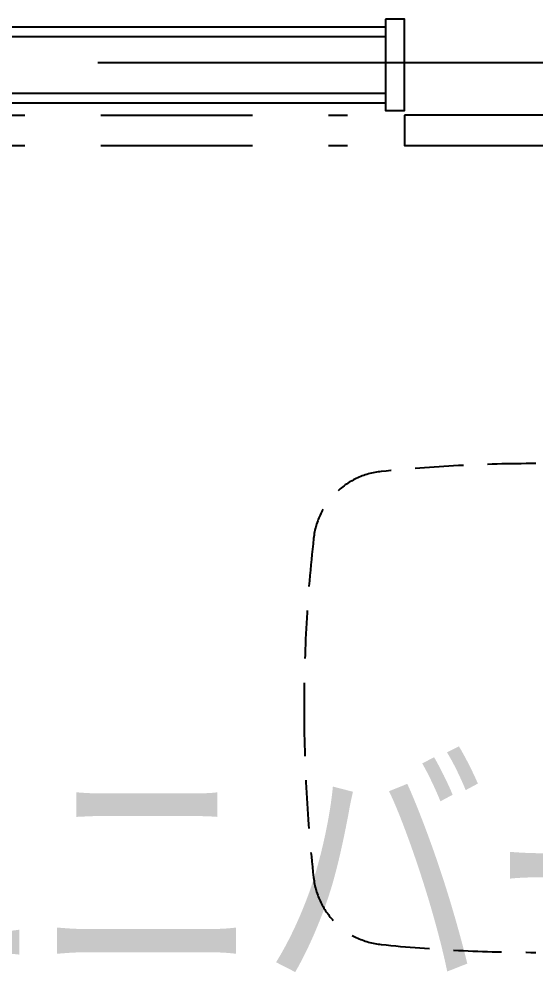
# Model space of a CAD drawing. Extents: x -119186 to 98821, y 1814 to 147180.
# Drawn here: x 16351 to 17031, y 33853 to 35123 of the extents above; entities that cross this region are included whole.
import ezdxf
from ezdxf.enums import TextEntityAlignment as Align

# ---------------------------------------------------------------- set-up
doc = ezdxf.new("R2010")
doc.units = 0
doc.header["$LTSCALE"] = 12.7
doc.header["$MEASUREMENT"] = 0
for name, pattern in [('CENTER', [2, 1.25, -0.25, 0.25, -0.25]), ('HIDDEN', [4.724409, 3.149606, -1.574803]), ('HIDDEN2', [0.1875, 0.125, -0.0625])]:
    doc.linetypes.add(name, pattern=pattern)
for name, color, linetype in [('80_SHELL_TEXT', 7, 'CONTINUOUS'), ('A_建築（什器）', 8, 'CONTINUOUS'), ('A_建築（建具）', 2, 'CONTINUOUS'), ('A_建築（新設・仕上げ）', 2, 'CONTINUOUS'), ('A_建築（軽鉄下地）', 8, 'CONTINUOUS'), ('A_通り芯', 8, 'CENTER')]:
    doc.layers.add(name, color=color, linetype=linetype)
doc.styles.get("Standard").update_dxf_attribs({"font": 'txt', "bigfont": 'BIGFONT.SHX'})

msp = doc.modelspace()

# ---------------------------------------------------------------- linework, layer by layer
at = {"layer": 'A_建築（什器）', "color": 8, "linetype": 'HIDDEN2', "ltscale": 40}
for centre, radius, start, end in [((17030.72, 32537.12), 2000.01, 90.00005, 95.83571), ((16837.53, 34427.28), 100, 95.83577, 173.589), ((18725.87, 34215.11), 2000.22, 173.58917, 179.99947), ((18725.64, 34215.13), 1999.99, 179.99999, 186.41101), ((16837.53, 34002.98), 100, 186.41021, 264.16423), ((17030.73, 35893.57), 2000.44, 264.16522, 269.99968)]:
    msp.add_arc(centre, radius, start, end, dxfattribs=at)
at = {"layer": 'A_建築（建具）', "color": 8, "linetype": 'HIDDEN', "ltscale": 5}
for p, q in [((15857.85, 34996.14), (16782.85, 34996.14)), ((15857.85, 34956.14), (16782.85, 34956.14))]:
    msp.add_line(p, q, dxfattribs=at)
at = {"layer": 'A_建築（建具）', "color": 8}
for points in [[(16832.85, 35122.64), (16832.85, 35002.64), (16857.85, 35002.64), (16857.85, 35122.64)], [(16857.85, 34996.14), (16857.85, 34956.14), (17857.85, 34956.14), (17857.85, 34996.14)]]:
    msp.add_lwpolyline(points, close=True, dxfattribs=at)
at = {"layer": 'A_建築（新設・仕上げ）', "color": 8}
for p, q in [((15659.13, 35112.64), (16832.85, 35112.64)), ((15759.13, 35012.64), (16832.85, 35012.64))]:
    msp.add_line(p, q, dxfattribs=at)
at = {"layer": 'A_建築（軽鉄下地）', "color": 8, "ltscale": 50}
for p, q in [((15671.63, 35100.14), (16832.85, 35100.14)), ((15746.63, 35025.14), (16832.85, 35025.14))]:
    msp.add_line(p, q, dxfattribs=at)
at = {"layer": 'A_通り芯', "color": 8, "ltscale": 50}
msp.add_line((15184.19, 35065.49), (23314.5, 35065.49), dxfattribs=at)

# ---------------------------------------------------------------- texts
at = {"layer": '80_SHELL_TEXT', "color": 8, "width": 0.9}
msp.add_text('ユニバーサル', height=300, dxfattribs=at).set_placement((16075.72, 34140.87), align=Align.TOP_LEFT)

doc.saveas('drawing.dxf')
